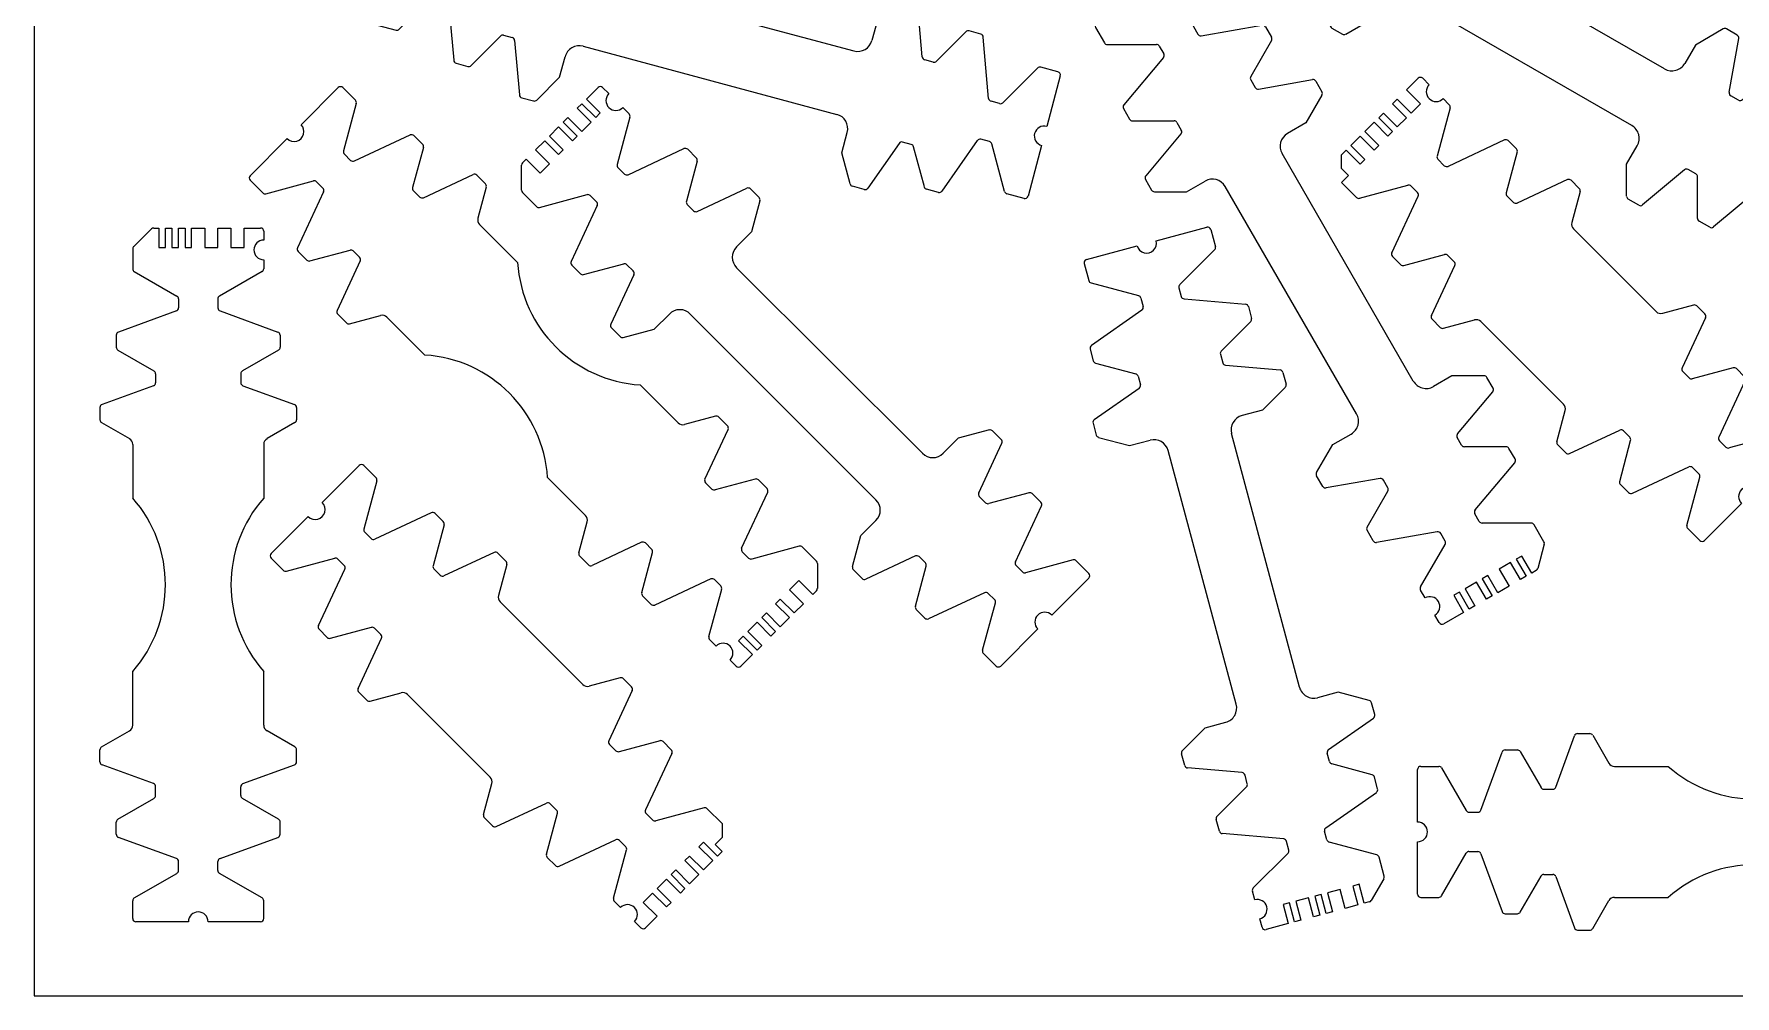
# Model space of a CAD drawing. Header units: millimetres. Extents: x 0 to 500, y 0 to 600.
# Drawn here: x 0 to 259.5, y 0 to 146.8 of the extents above; entities that cross this region are included whole.
import ezdxf

# ---------------------------------------------------------------- set-up
doc = ezdxf.new("R2010")
doc.units = ezdxf.units.MM
for name, color, linetype in [('Q3_NORMAL', 3, 'Continuous'), ('Q4_MEDIUM', 4, 'Continuous'), ('Q5_HIGH', 5, 'Continuous'), ('SHEET', 7, 'Continuous')]:
    doc.layers.add(name, color=color, linetype=linetype)

# ---------------------------------------------------------------- blocks, each defined once
blk = doc.blocks.new('NT20__090deg__i9')
at = {"layer": 'Q3_NORMAL', "color": 3}
for p, q in [((-9.85, 50.09), (-7.15, 52.8)), ((-6.79, 52.94), (-6, 52.94)), ((7, 52.94), (9.5, 52.94)), ((10, 52.44), (10, 51.1)), ((-10, 49.74), (-10, 46.73)), ((10, 48.1), (10, 46.73)), ((-3, 42.11), (-3, 40.75)), ((3, 42.11), (3, 40.75)), ((-3.33, 40.28), (-12.17, 37.06)), ((3.33, 40.28), (12.17, 37.06)), ((-12.5, 36.59), (-12.5, 34.73)), ((12.5, 36.59), (12.5, 34.73)), ((-6.83, 28.86), (-14.67, 26.01)), ((-6.5, 30.69), (-6.5, 29.33)), ((6.5, 30.69), (6.5, 29.33)), ((6.83, 28.86), (14.67, 26.01)), ((-15, 25.54), (-15, 23.68)), ((15, 25.54), (15, 23.68)), ((-15, -28.54), (-15, -26.68)), ((15, -28.54), (15, -26.68)), ((-6.83, -31.86), (-14.67, -29.01)), ((6.83, -31.86), (14.67, -29.01)), ((-6.5, -33.69), (-6.5, -32.33)), ((6.5, -33.69), (6.5, -32.33)), ((-12.5, -39.59), (-12.5, -37.73)), ((12.5, -39.59), (12.5, -37.73)), ((-3.33, -43.28), (-12.17, -40.06)), ((3.33, -43.28), (12.17, -40.06)), ((-3, -45.11), (-3, -43.75)), ((3, -45.11), (3, -43.75)), ((-10, -52.44), (-10, -49.73)), ((10, -52.44), (10, -49.73)), ((-1.5, -52.94), (-9.5, -52.94)), ((9.5, -52.94), (1.5, -52.94))]:
    blk.add_line(p, q, dxfattribs=at)
for centre, radius, start, end in [((-6.79, 52.44), 0.5, 90, 135), ((9.5, 52.44), 0.5, 0, 90), ((-9.5, 49.74), 0.5, 135, 180), ((10, 49.6), 1.5, 90, 270), ((-9.5, 46.73), 0.5, 180, 240), ((9.5, 46.73), 0.5, 300, 0), ((-3.5, 42.11), 0.5, 0, 60), ((3.5, 42.11), 0.5, 120, 180), ((-3.5, 40.75), 0.5, 290, 0), ((3.5, 40.75), 0.5, 180, 250), ((-12, 36.59), 0.5, 110, 180), ((12, 36.59), 0.5, 0, 70), ((-12, 34.73), 0.5, 180, 240), ((12, 34.73), 0.5, 300, 0), ((-7, 29.33), 0.5, 290, 0), ((-7, 30.69), 0.5, 0, 60), ((7, 30.69), 0.5, 120, 180), ((7, 29.33), 0.5, 180, 250), ((-14.5, 25.54), 0.5, 110, 180), ((14.5, 25.54), 0.5, 0, 70), ((-14.5, 23.68), 0.5, 180, 240), ((14.5, 23.68), 0.5, 300, 0), ((-14.5, -26.68), 0.5, 120, 180), ((-14.5, -28.54), 0.5, 180, 250), ((14.5, -28.54), 0.5, 290, 0), ((14.5, -26.68), 0.5, 0, 60), ((-7, -32.33), 0.5, 0, 70), ((-7, -33.69), 0.5, 300, 0), ((7, -32.33), 0.5, 110, 180), ((7, -33.69), 0.5, 180, 240), ((-12, -37.73), 0.5, 120, 180), ((12, -37.73), 0.5, 0, 60), ((-12, -39.59), 0.5, 180, 250), ((12, -39.59), 0.5, 290, 0), ((-3.5, -43.75), 0.5, 0, 70), ((3.5, -43.75), 0.5, 110, 180), ((-3.5, -45.11), 0.5, 300, 0), ((3.5, -45.11), 0.5, 180, 240), ((-9.5, -49.73), 0.5, 120, 180), ((9.5, -49.73), 0.5, 0, 60), ((0, -52.94), 1.5, 0, 180), ((-9.5, -52.44), 0.5, 180, 270), ((9.5, -52.44), 0.5, 270, 0)]:
    blk.add_arc(centre, radius, start, end, dxfattribs=at)
at = {"layer": 'Q4_MEDIUM', "color": 4}
for p, q in [((-9.75, 46.3), (-3.25, 42.55)), ((9.75, 46.3), (3.25, 42.55)), ((-12.25, 34.3), (-6.75, 31.12)), ((12.25, 34.3), (6.75, 31.12)), ((-14.75, 23.24), (-10.5, 20.79)), ((14.75, 23.24), (10.5, 20.79)), ((-10, 19.92), (-10, 11.73)), ((10, 19.92), (10, 11.73)), ((-10, -22.92), (-10, -14.73)), ((10, -22.92), (10, -14.73)), ((-14.75, -26.24), (-10.5, -23.79)), ((14.75, -26.24), (10.5, -23.79)), ((-12.25, -37.3), (-6.75, -34.12)), ((12.25, -37.3), (6.75, -34.12)), ((-9.75, -49.3), (-3.25, -45.55)), ((9.75, -49.3), (3.25, -45.55))]:
    blk.add_line(p, q, dxfattribs=at)
for centre, start, end in [((-11, 19.92), 0, 60), ((11, 19.92), 120, 180), ((-11, -22.92), 300, 0), ((11, -22.92), 180, 240)]:
    blk.add_arc(centre, 1, start, end, dxfattribs=at)
at = {"layer": 'Q5_HIGH', "color": 5}
for p, q in [((-6, 52.94), (-6, 49.94)), ((-5, 49.94), (-5, 52.94)), ((-5, 52.94), (-4, 52.94)), ((-4, 52.94), (-4, 49.94)), ((-2, 49.94), (-2, 52.94)), ((-2, 52.94), (0, 52.94)), ((0, 52.94), (0, 49.94)), ((1, 49.94), (1, 52.94)), ((1, 52.94), (3, 52.94)), ((3, 52.94), (3, 49.94)), ((5, 49.94), (5, 52.94)), ((5, 52.94), (6, 52.94)), ((6, 52.94), (6, 49.94)), ((7, 49.94), (7, 52.94)), ((-6, 49.94), (-5, 49.94)), ((-4, 49.94), (-2, 49.94)), ((0, 49.94), (1, 49.94)), ((3, 49.94), (5, 49.94)), ((6, 49.94), (7, 49.94))]:
    blk.add_line(p, q, dxfattribs=at)
for centre, start, end in [((-25, -1.5), 318.5904, 41.4096), ((25, -1.5), 138.5904, 221.4096)]:
    blk.add_arc(centre, 20, start, end, dxfattribs=at)
blk = doc.blocks.new('SHHD__045deg__i7')
at = {"layer": 'Q3_NORMAL', "color": 3}
for p, q in [((-7, 38.89), (-7, 40.39)), ((-7, 40.39), (-6, 40.39)), ((7, 40.39), (9.5, 40.39)), ((10, 39.89), (10, 38.5)), ((-10, 37.39), (-8.5, 38.89)), ((-10, 37.39), (-10, 34.18)), ((-8.5, 38.89), (-7, 38.89)), ((10, 35.5), (10, 34.18)), ((-2.9, 28.13), (-2.9, 29.51)), ((2.9, 28.13), (2.9, 29.51)), ((-12.17, 24.41), (-3.23, 27.66)), ((12.17, 24.41), (3.23, 27.66)), ((-12.5, 23.94), (-12.5, 22.18)), ((12.5, 23.94), (12.5, 22.18)), ((-14.67, 13.35), (-6.73, 16.24)), ((-6.4, 16.71), (-6.4, 18.08)), ((6.4, 16.71), (6.4, 18.08)), ((14.67, 13.35), (6.73, 16.24)), ((-15, 12.88), (-15, 11.13)), ((15, 12.88), (15, 11.13)), ((-15, -15.98), (-15, -14.23)), ((15, -15.98), (15, -14.23)), ((-14.67, -16.45), (-6.73, -19.34)), ((14.67, -16.45), (6.73, -19.34)), ((-6.4, -19.81), (-6.4, -21.18)), ((6.4, -19.81), (6.4, -21.18)), ((-12.5, -27.04), (-12.5, -25.28)), ((12.5, -27.04), (12.5, -25.28)), ((-12.17, -27.51), (-3.23, -30.76)), ((12.17, -27.51), (3.23, -30.76)), ((-2.9, -31.23), (-2.9, -32.61)), ((2.9, -31.23), (2.9, -32.61)), ((-10, -39.89), (-10, -37.28)), ((10, -39.89), (10, -37.28)), ((-9.5, -40.39), (-1.5, -40.39)), ((1.5, -40.39), (9.5, -40.39))]:
    blk.add_line(p, q, dxfattribs=at)
for centre, radius, start, end in [((9.5, 39.89), 0.5, 0, 90), ((10, 37), 1.5, 90, 270), ((-9.5, 34.18), 0.5, 180, 240), ((9.5, 34.18), 0.5, 300, 0), ((-3.4, 29.51), 0.5, 0, 60), ((3.4, 29.51), 0.5, 120, 180), ((-3.4, 28.13), 0.5, 290, 0), ((3.4, 28.13), 0.5, 180, 250), ((-12, 23.94), 0.5, 110, 180), ((12, 23.94), 0.5, 0, 70), ((-12, 22.18), 0.5, 180, 240), ((12, 22.18), 0.5, 300, 0), ((-6.9, 18.08), 0.5, 0, 60), ((6.9, 18.08), 0.5, 120, 180), ((-6.9, 16.71), 0.5, 290, 0), ((6.9, 16.71), 0.5, 180, 250), ((-14.5, 12.88), 0.5, 110, 180), ((14.5, 12.88), 0.5, 0, 70), ((-14.5, 11.13), 0.5, 180, 240), ((14.5, 11.13), 0.5, 300, 0), ((-14.5, -14.23), 0.5, 120, 180), ((14.5, -14.23), 0.5, 0, 60), ((-14.5, -15.98), 0.5, 180, 250), ((14.5, -15.98), 0.5, 290, 0), ((-6.9, -19.81), 0.5, 0, 70), ((6.9, -19.81), 0.5, 110, 180), ((-6.9, -21.18), 0.5, 300, 0), ((6.9, -21.18), 0.5, 180, 240), ((-12, -25.28), 0.5, 120, 180), ((12, -25.28), 0.5, 0, 60), ((-12, -27.04), 0.5, 180, 250), ((12, -27.04), 0.5, 290, 0), ((-3.4, -31.23), 0.5, 0, 70), ((3.4, -31.23), 0.5, 110, 180), ((-3.4, -32.61), 0.5, 300, 0), ((3.4, -32.61), 0.5, 180, 240), ((-9.5, -37.28), 0.5, 120, 180), ((0, -40.39), 1.5, 0, 180), ((9.5, -37.28), 0.5, 0, 60), ((-9.5, -39.89), 0.5, 180, 270), ((9.5, -39.89), 0.5, 270, 0)]:
    blk.add_arc(centre, radius, start, end, dxfattribs=at)
at = {"layer": 'Q4_MEDIUM', "color": 4}
for p, q in [((-10, 7.37), (-10, -10.47)), ((10, 7.37), (10, -10.47))]:
    blk.add_line(p, q, dxfattribs=at)
for centre, start, end in [((-11, 7.37), 0, 60), ((11, 7.37), 120, 180), ((-11, -10.47), 300, 0), ((11, -10.47), 180, 240)]:
    blk.add_arc(centre, 1, start, end, dxfattribs=at)
at = {"layer": 'Q5_HIGH', "color": 5}
for p, q in [((-6, 40.39), (-6, 37.39)), ((-5, 37.39), (-5, 40.39)), ((-5, 40.39), (-3, 40.39)), ((-3, 40.39), (-3, 37.39)), ((-2, 37.39), (-2, 40.39)), ((-2, 40.39), (0, 40.39)), ((0, 40.39), (0, 37.39)), ((1, 37.39), (1, 40.39)), ((1, 40.39), (2, 40.39)), ((2, 40.39), (2, 37.39)), ((4, 37.39), (4, 40.39)), ((4, 40.39), (5, 40.39)), ((5, 40.39), (5, 37.39)), ((7, 37.39), (7, 40.39)), ((-6, 37.39), (-5, 37.39)), ((-3, 37.39), (-2, 37.39)), ((0, 37.39), (1, 37.39)), ((2, 37.39), (4, 37.39)), ((5, 37.39), (7, 37.39)), ((-9.75, 33.75), (-3.15, 29.94)), ((9.75, 33.75), (3.15, 29.94)), ((-12.25, 21.75), (-6.65, 18.52)), ((12.25, 21.75), (6.65, 18.52)), ((-14.75, 10.69), (-10.5, 8.24)), ((14.75, 10.69), (10.5, 8.24)), ((-14.75, -13.79), (-10.5, -11.34)), ((14.75, -13.79), (10.5, -11.34)), ((-12.25, -24.85), (-6.65, -21.62)), ((12.25, -24.85), (6.65, -21.62)), ((-9.75, -36.85), (-3.15, -33.04)), ((9.75, -36.85), (3.15, -33.04))]:
    blk.add_line(p, q, dxfattribs=at)
blk = doc.blocks.new('NT20__000deg__i7')
at = {"layer": 'Q3_NORMAL', "color": 3}
for p, q in [((-9.85, 50.09), (-7.15, 52.8)), ((-6.79, 52.94), (-6, 52.94)), ((7, 52.94), (9.5, 52.94)), ((10, 52.44), (10, 51.1)), ((-10, 49.74), (-10, 46.73)), ((10, 48.1), (10, 46.73)), ((-3, 42.11), (-3, 40.75)), ((3, 42.11), (3, 40.75)), ((-3.33, 40.28), (-12.17, 37.06)), ((3.33, 40.28), (12.17, 37.06)), ((-12.5, 36.59), (-12.5, 34.73)), ((12.5, 36.59), (12.5, 34.73)), ((-6.83, 28.86), (-14.67, 26.01)), ((-6.5, 30.69), (-6.5, 29.33)), ((6.5, 30.69), (6.5, 29.33)), ((6.83, 28.86), (14.67, 26.01)), ((-15, 25.54), (-15, 23.68)), ((15, 25.54), (15, 23.68)), ((-15, -28.54), (-15, -26.68)), ((15, -28.54), (15, -26.68)), ((-6.83, -31.86), (-14.67, -29.01)), ((6.83, -31.86), (14.67, -29.01)), ((-6.5, -33.69), (-6.5, -32.33)), ((6.5, -33.69), (6.5, -32.33)), ((-12.5, -39.59), (-12.5, -37.73)), ((12.5, -39.59), (12.5, -37.73)), ((-3.33, -43.28), (-12.17, -40.06)), ((3.33, -43.28), (12.17, -40.06)), ((-3, -45.11), (-3, -43.75)), ((3, -45.11), (3, -43.75)), ((-10, -52.44), (-10, -49.73)), ((10, -52.44), (10, -49.73)), ((-1.5, -52.94), (-9.5, -52.94)), ((9.5, -52.94), (1.5, -52.94))]:
    blk.add_line(p, q, dxfattribs=at)
for centre, radius, start, end in [((-6.79, 52.44), 0.5, 90, 135), ((9.5, 52.44), 0.5, 0, 90), ((-9.5, 49.74), 0.5, 135, 180), ((10, 49.6), 1.5, 90, 270), ((-9.5, 46.73), 0.5, 180, 240), ((9.5, 46.73), 0.5, 300, 0), ((-3.5, 42.11), 0.5, 0, 60), ((3.5, 42.11), 0.5, 120, 180), ((-3.5, 40.75), 0.5, 290, 0), ((3.5, 40.75), 0.5, 180, 250), ((-12, 36.59), 0.5, 110, 180), ((12, 36.59), 0.5, 0, 70), ((-12, 34.73), 0.5, 180, 240), ((12, 34.73), 0.5, 300, 0), ((-7, 29.33), 0.5, 290, 0), ((-7, 30.69), 0.5, 0, 60), ((7, 30.69), 0.5, 120, 180), ((7, 29.33), 0.5, 180, 250), ((-14.5, 25.54), 0.5, 110, 180), ((14.5, 25.54), 0.5, 0, 70), ((-14.5, 23.68), 0.5, 180, 240), ((14.5, 23.68), 0.5, 300, 0), ((-14.5, -26.68), 0.5, 120, 180), ((-14.5, -28.54), 0.5, 180, 250), ((14.5, -28.54), 0.5, 290, 0), ((14.5, -26.68), 0.5, 0, 60), ((-7, -32.33), 0.5, 0, 70), ((-7, -33.69), 0.5, 300, 0), ((7, -32.33), 0.5, 110, 180), ((7, -33.69), 0.5, 180, 240), ((-12, -37.73), 0.5, 120, 180), ((12, -37.73), 0.5, 0, 60), ((-12, -39.59), 0.5, 180, 250), ((12, -39.59), 0.5, 290, 0), ((-3.5, -43.75), 0.5, 0, 70), ((3.5, -43.75), 0.5, 110, 180), ((-3.5, -45.11), 0.5, 300, 0), ((3.5, -45.11), 0.5, 180, 240), ((-9.5, -49.73), 0.5, 120, 180), ((9.5, -49.73), 0.5, 0, 60), ((0, -52.94), 1.5, 0, 180), ((-9.5, -52.44), 0.5, 180, 270), ((9.5, -52.44), 0.5, 270, 0)]:
    blk.add_arc(centre, radius, start, end, dxfattribs=at)
at = {"layer": 'Q4_MEDIUM', "color": 4}
for p, q in [((-9.75, 46.3), (-3.25, 42.55)), ((9.75, 46.3), (3.25, 42.55)), ((-12.25, 34.3), (-6.75, 31.12)), ((12.25, 34.3), (6.75, 31.12)), ((-14.75, 23.24), (-10.5, 20.79)), ((14.75, 23.24), (10.5, 20.79)), ((-10, 19.92), (-10, 11.73)), ((10, 19.92), (10, 11.73)), ((-10, -22.92), (-10, -14.73)), ((10, -22.92), (10, -14.73)), ((-14.75, -26.24), (-10.5, -23.79)), ((14.75, -26.24), (10.5, -23.79)), ((-12.25, -37.3), (-6.75, -34.12)), ((12.25, -37.3), (6.75, -34.12)), ((-9.75, -49.3), (-3.25, -45.55)), ((9.75, -49.3), (3.25, -45.55))]:
    blk.add_line(p, q, dxfattribs=at)
for centre, start, end in [((-11, 19.92), 0, 60), ((11, 19.92), 120, 180), ((-11, -22.92), 300, 0), ((11, -22.92), 180, 240)]:
    blk.add_arc(centre, 1, start, end, dxfattribs=at)
at = {"layer": 'Q5_HIGH', "color": 5}
for p, q in [((-6, 52.94), (-6, 49.94)), ((-5, 49.94), (-5, 52.94)), ((-5, 52.94), (-4, 52.94)), ((-4, 52.94), (-4, 49.94)), ((-3, 49.94), (-3, 52.94)), ((-3, 52.94), (-2, 52.94)), ((-2, 52.94), (-2, 49.94)), ((-1, 49.94), (-1, 52.94)), ((-1, 52.94), (1, 52.94)), ((1, 52.94), (1, 49.94)), ((3, 49.94), (3, 52.94)), ((3, 52.94), (5, 52.94)), ((5, 52.94), (5, 49.94)), ((7, 49.94), (7, 52.94)), ((-6, 49.94), (-5, 49.94)), ((-4, 49.94), (-3, 49.94)), ((-2, 49.94), (-1, 49.94)), ((1, 49.94), (3, 49.94)), ((5, 49.94), (7, 49.94))]:
    blk.add_line(p, q, dxfattribs=at)
for centre, start, end in [((-25, -1.5), 318.5904, 41.4096), ((25, -1.5), 138.5904, 221.4096)]:
    blk.add_arc(centre, 20, start, end, dxfattribs=at)
blk = doc.blocks.new('UT40__015deg__i9')
at = {"layer": 'Q3_NORMAL', "color": 3}
for p, q in [((-9.85, 50.09), (-7.15, 52.8)), ((-6.79, 52.94), (-6, 52.94)), ((6, 52.94), (9.5, 52.94)), ((10, 52.44), (10, 51.1)), ((-10, 49.74), (-10, 46.73)), ((10, 48.1), (10, 46.73)), ((-3, 42.11), (-3, 40.75)), ((3, 42.11), (3, 40.75)), ((-3.33, 40.28), (-12.17, 37.06)), ((3.33, 40.28), (12.17, 37.06)), ((-12.5, 36.59), (-12.5, 34.73)), ((12.5, 36.59), (12.5, 34.73)), ((-6.83, 28.86), (-14.67, 26.01)), ((-6.5, 30.69), (-6.5, 29.33)), ((6.5, 30.69), (6.5, 29.33)), ((6.83, 28.86), (14.67, 26.01)), ((-15, 25.54), (-15, 23.68)), ((15, 25.54), (15, 23.68)), ((-15, -28.54), (-15, -26.68)), ((15, -28.54), (15, -26.68)), ((-6.83, -31.86), (-14.67, -29.01)), ((6.83, -31.86), (14.67, -29.01)), ((-6.5, -33.69), (-6.5, -32.33)), ((6.5, -33.69), (6.5, -32.33)), ((-12.5, -39.59), (-12.5, -37.73)), ((12.5, -39.59), (12.5, -37.73)), ((-3.33, -43.28), (-12.17, -40.06)), ((3.33, -43.28), (12.17, -40.06)), ((-3, -45.11), (-3, -43.75)), ((3, -45.11), (3, -43.75)), ((-10, -52.44), (-10, -49.73)), ((10, -52.44), (10, -49.73)), ((-1.5, -52.94), (-9.5, -52.94)), ((9.5, -52.94), (1.5, -52.94))]:
    blk.add_line(p, q, dxfattribs=at)
for centre, radius, start, end in [((-6.79, 52.44), 0.5, 90, 135), ((9.5, 52.44), 0.5, 0, 90), ((-9.5, 49.74), 0.5, 135, 180), ((10, 49.6), 1.5, 90, 270), ((-9.5, 46.73), 0.5, 180, 240), ((9.5, 46.73), 0.5, 300, 0), ((-3.5, 42.11), 0.5, 0, 60), ((3.5, 42.11), 0.5, 120, 180), ((-3.5, 40.75), 0.5, 290, 0), ((3.5, 40.75), 0.5, 180, 250), ((-12, 36.59), 0.5, 110, 180), ((12, 36.59), 0.5, 0, 70), ((-12, 34.73), 0.5, 180, 240), ((12, 34.73), 0.5, 300, 0), ((-7, 29.33), 0.5, 290, 0), ((-7, 30.69), 0.5, 0, 60), ((7, 30.69), 0.5, 120, 180), ((7, 29.33), 0.5, 180, 250), ((-14.5, 25.54), 0.5, 110, 180), ((14.5, 25.54), 0.5, 0, 70), ((-14.5, 23.68), 0.5, 180, 240), ((14.5, 23.68), 0.5, 300, 0), ((-14.5, -26.68), 0.5, 120, 180), ((-14.5, -28.54), 0.5, 180, 250), ((14.5, -28.54), 0.5, 290, 0), ((14.5, -26.68), 0.5, 0, 60), ((-7, -32.33), 0.5, 0, 70), ((-7, -33.69), 0.5, 300, 0), ((7, -32.33), 0.5, 110, 180), ((7, -33.69), 0.5, 180, 240), ((-12, -37.73), 0.5, 120, 180), ((12, -37.73), 0.5, 0, 60), ((-12, -39.59), 0.5, 180, 250), ((12, -39.59), 0.5, 290, 0), ((-3.5, -43.75), 0.5, 0, 70), ((3.5, -43.75), 0.5, 110, 180), ((-3.5, -45.11), 0.5, 300, 0), ((3.5, -45.11), 0.5, 180, 240), ((-9.5, -49.73), 0.5, 120, 180), ((9.5, -49.73), 0.5, 0, 60), ((0, -52.94), 1.5, 0, 180), ((-9.5, -52.44), 0.5, 180, 270), ((9.5, -52.44), 0.5, 270, 0)]:
    blk.add_arc(centre, radius, start, end, dxfattribs=at)
at = {"layer": 'Q4_MEDIUM', "color": 4}
for p, q in [((-9.75, 46.3), (-3.25, 42.55)), ((9.75, 46.3), (3.25, 42.55)), ((-12.25, 34.3), (-6.75, 31.13)), ((12.25, 34.3), (6.75, 31.13)), ((-14.75, 23.24), (-10.5, 20.79)), ((-10.5, 20.79), (-7.25, 20.79)), ((10.5, 20.79), (7.25, 20.79)), ((14.75, 23.24), (10.5, 20.79)), ((-14.75, -26.24), (-10.5, -23.79)), ((-10.5, -23.79), (-7.26, -23.79)), ((10.5, -23.79), (7.26, -23.79)), ((14.75, -26.24), (10.5, -23.79)), ((-12.25, -37.3), (-6.75, -34.12)), ((12.25, -37.3), (6.75, -34.12)), ((-9.75, -49.3), (-3.25, -45.55)), ((9.75, -49.3), (3.25, -45.55))]:
    blk.add_line(p, q, dxfattribs=at)
at = {"layer": 'Q5_HIGH', "color": 5}
for p, q in [((-6, 52.94), (-6, 49.94)), ((-5, 49.94), (-5, 52.94)), ((-5, 52.94), (-3, 52.94)), ((-3, 52.94), (-3, 49.94)), ((-1, 49.94), (-1, 52.94)), ((-1, 52.94), (0, 52.94)), ((0, 52.94), (0, 49.94)), ((1, 49.94), (1, 52.94)), ((1, 52.94), (2, 52.94)), ((2, 52.94), (2, 49.94)), ((4, 49.94), (4, 52.94)), ((4, 52.94), (5, 52.94)), ((5, 52.94), (5, 49.94)), ((6, 49.94), (6, 52.94)), ((-6, 49.94), (-5, 49.94)), ((-3, 49.94), (-1, 49.94)), ((0, 49.94), (1, 49.94)), ((2, 49.94), (4, 49.94)), ((5, 49.94), (6, 49.94)), ((-5, 18.54), (-5.01, -21.54)), ((5, 18.54), (5.01, -21.54))]:
    blk.add_line(p, q, dxfattribs=at)
for centre, start, end in [((-7.25, 18.54), 359.9865, 90), ((7.25, 18.54), 90, 180.0135), ((-7.26, -21.54), 270, 359.9865), ((7.26, -21.54), 180.0135, 270)]:
    blk.add_arc(centre, 2.25, start, end, dxfattribs=at)
blk = doc.blocks.new('NT20__045deg__i8')
at = {"layer": 'Q3_NORMAL', "color": 3}
for p, q in [((-9.85, 50.09), (-7.15, 52.8)), ((-6.79, 52.94), (-6, 52.94)), ((7, 52.94), (9.5, 52.94)), ((10, 52.44), (10, 51.1)), ((-10, 49.74), (-10, 46.73)), ((10, 48.1), (10, 46.73)), ((-3, 42.11), (-3, 40.75)), ((3, 42.11), (3, 40.75)), ((-3.33, 40.28), (-12.17, 37.06)), ((3.33, 40.28), (12.17, 37.06)), ((-12.5, 36.59), (-12.5, 34.73)), ((12.5, 36.59), (12.5, 34.73)), ((-6.83, 28.86), (-14.67, 26.01)), ((-6.5, 30.69), (-6.5, 29.33)), ((6.5, 30.69), (6.5, 29.33)), ((6.83, 28.86), (14.67, 26.01)), ((-15, 25.54), (-15, 23.68)), ((15, 25.54), (15, 23.68)), ((-15, -28.54), (-15, -26.68)), ((15, -28.54), (15, -26.68)), ((-6.83, -31.86), (-14.67, -29.01)), ((6.83, -31.86), (14.67, -29.01)), ((-6.5, -33.69), (-6.5, -32.33)), ((6.5, -33.69), (6.5, -32.33)), ((-12.5, -39.59), (-12.5, -37.73)), ((12.5, -39.59), (12.5, -37.73)), ((-3.33, -43.28), (-12.17, -40.06)), ((3.33, -43.28), (12.17, -40.06)), ((-3, -45.11), (-3, -43.75)), ((3, -45.11), (3, -43.75)), ((-10, -52.44), (-10, -49.73)), ((10, -52.44), (10, -49.73)), ((-1.5, -52.94), (-9.5, -52.94)), ((9.5, -52.94), (1.5, -52.94))]:
    blk.add_line(p, q, dxfattribs=at)
for centre, radius, start, end in [((-6.79, 52.44), 0.5, 90, 135), ((9.5, 52.44), 0.5, 0, 90), ((-9.5, 49.74), 0.5, 135, 180), ((10, 49.6), 1.5, 90, 270), ((-9.5, 46.73), 0.5, 180, 240), ((9.5, 46.73), 0.5, 300, 0), ((-3.5, 42.11), 0.5, 0, 60), ((3.5, 42.11), 0.5, 120, 180), ((-3.5, 40.75), 0.5, 290, 0), ((3.5, 40.75), 0.5, 180, 250), ((-12, 36.59), 0.5, 110, 180), ((12, 36.59), 0.5, 0, 70), ((-12, 34.73), 0.5, 180, 240), ((12, 34.73), 0.5, 300, 0), ((-7, 29.33), 0.5, 290, 0), ((-7, 30.69), 0.5, 0, 60), ((7, 30.69), 0.5, 120, 180), ((7, 29.33), 0.5, 180, 250), ((-14.5, 25.54), 0.5, 110, 180), ((14.5, 25.54), 0.5, 0, 70), ((-14.5, 23.68), 0.5, 180, 240), ((14.5, 23.68), 0.5, 300, 0), ((-14.5, -26.68), 0.5, 120, 180), ((-14.5, -28.54), 0.5, 180, 250), ((14.5, -28.54), 0.5, 290, 0), ((14.5, -26.68), 0.5, 0, 60), ((-7, -32.33), 0.5, 0, 70), ((-7, -33.69), 0.5, 300, 0), ((7, -32.33), 0.5, 110, 180), ((7, -33.69), 0.5, 180, 240), ((-12, -37.73), 0.5, 120, 180), ((12, -37.73), 0.5, 0, 60), ((-12, -39.59), 0.5, 180, 250), ((12, -39.59), 0.5, 290, 0), ((-3.5, -43.75), 0.5, 0, 70), ((3.5, -43.75), 0.5, 110, 180), ((-3.5, -45.11), 0.5, 300, 0), ((3.5, -45.11), 0.5, 180, 240), ((-9.5, -49.73), 0.5, 120, 180), ((9.5, -49.73), 0.5, 0, 60), ((0, -52.94), 1.5, 0, 180), ((-9.5, -52.44), 0.5, 180, 270), ((9.5, -52.44), 0.5, 270, 0)]:
    blk.add_arc(centre, radius, start, end, dxfattribs=at)
at = {"layer": 'Q4_MEDIUM', "color": 4}
for p, q in [((-9.75, 46.3), (-3.25, 42.55)), ((9.75, 46.3), (3.25, 42.55)), ((-12.25, 34.3), (-6.75, 31.12)), ((12.25, 34.3), (6.75, 31.12)), ((-14.75, 23.24), (-10.5, 20.79)), ((14.75, 23.24), (10.5, 20.79)), ((-10, 19.92), (-10, 11.73)), ((10, 19.92), (10, 11.73)), ((-10, -22.92), (-10, -14.73)), ((10, -22.92), (10, -14.73)), ((-14.75, -26.24), (-10.5, -23.79)), ((14.75, -26.24), (10.5, -23.79)), ((-12.25, -37.3), (-6.75, -34.12)), ((12.25, -37.3), (6.75, -34.12)), ((-9.75, -49.3), (-3.25, -45.55)), ((9.75, -49.3), (3.25, -45.55))]:
    blk.add_line(p, q, dxfattribs=at)
for centre, start, end in [((-11, 19.92), 0, 60), ((11, 19.92), 120, 180), ((-11, -22.92), 300, 0), ((11, -22.92), 180, 240)]:
    blk.add_arc(centre, 1, start, end, dxfattribs=at)
at = {"layer": 'Q5_HIGH', "color": 5}
for p, q in [((-6, 52.94), (-6, 49.94)), ((-4, 49.94), (-4, 52.94)), ((-4, 52.94), (-2, 52.94)), ((-2, 52.94), (-2, 49.94)), ((-1, 49.94), (-1, 52.94)), ((-1, 52.94), (1, 52.94)), ((1, 52.94), (1, 49.94)), ((2, 49.94), (2, 52.94)), ((2, 52.94), (3, 52.94)), ((3, 52.94), (3, 49.94)), ((5, 49.94), (5, 52.94)), ((5, 52.94), (6, 52.94)), ((6, 52.94), (6, 49.94)), ((7, 49.94), (7, 52.94)), ((-6, 49.94), (-4, 49.94)), ((-2, 49.94), (-1, 49.94)), ((1, 49.94), (2, 49.94)), ((3, 49.94), (5, 49.94)), ((6, 49.94), (7, 49.94))]:
    blk.add_line(p, q, dxfattribs=at)
for centre, start, end in [((-25, -1.5), 318.5904, 41.4096), ((25, -1.5), 138.5904, 221.4096)]:
    blk.add_arc(centre, 20, start, end, dxfattribs=at)
blk = doc.blocks.new('UT40__045deg__i8')
at = {"layer": 'Q3_NORMAL', "color": 3}
for p, q in [((-9.85, 50.09), (-7.15, 52.8)), ((-6.79, 52.94), (-6, 52.94)), ((7, 52.94), (9.5, 52.94)), ((10, 52.44), (10, 51.1)), ((-10, 49.74), (-10, 46.73)), ((10, 48.1), (10, 46.73)), ((-3, 42.11), (-3, 40.75)), ((3, 42.11), (3, 40.75)), ((-3.33, 40.28), (-12.17, 37.06)), ((3.33, 40.28), (12.17, 37.06)), ((-12.5, 36.59), (-12.5, 34.73)), ((12.5, 36.59), (12.5, 34.73)), ((-6.83, 28.86), (-14.67, 26.01)), ((-6.5, 30.69), (-6.5, 29.33)), ((6.5, 30.69), (6.5, 29.33)), ((6.83, 28.86), (14.67, 26.01)), ((-15, 25.54), (-15, 23.68)), ((15, 25.54), (15, 23.68)), ((-15, -28.54), (-15, -26.68)), ((15, -28.54), (15, -26.68)), ((-6.83, -31.86), (-14.67, -29.01)), ((6.83, -31.86), (14.67, -29.01)), ((-6.5, -33.69), (-6.5, -32.33)), ((6.5, -33.69), (6.5, -32.33)), ((-12.5, -39.59), (-12.5, -37.73)), ((12.5, -39.59), (12.5, -37.73)), ((-3.33, -43.28), (-12.17, -40.06)), ((3.33, -43.28), (12.17, -40.06)), ((-3, -45.11), (-3, -43.75)), ((3, -45.11), (3, -43.75)), ((-10, -52.44), (-10, -49.73)), ((10, -52.44), (10, -49.73)), ((-1.5, -52.94), (-9.5, -52.94)), ((9.5, -52.94), (1.5, -52.94))]:
    blk.add_line(p, q, dxfattribs=at)
for centre, radius, start, end in [((-6.79, 52.44), 0.5, 90, 135), ((9.5, 52.44), 0.5, 0, 90), ((-9.5, 49.74), 0.5, 135, 180), ((10, 49.6), 1.5, 90, 270), ((-9.5, 46.73), 0.5, 180, 240), ((9.5, 46.73), 0.5, 300, 0), ((-3.5, 42.11), 0.5, 0, 60), ((3.5, 42.11), 0.5, 120, 180), ((-3.5, 40.75), 0.5, 290, 0), ((3.5, 40.75), 0.5, 180, 250), ((-12, 36.59), 0.5, 110, 180), ((12, 36.59), 0.5, 0, 70), ((-12, 34.73), 0.5, 180, 240), ((12, 34.73), 0.5, 300, 0), ((-7, 29.33), 0.5, 290, 0), ((-7, 30.69), 0.5, 0, 60), ((7, 30.69), 0.5, 120, 180), ((7, 29.33), 0.5, 180, 250), ((-14.5, 25.54), 0.5, 110, 180), ((14.5, 25.54), 0.5, 0, 70), ((-14.5, 23.68), 0.5, 180, 240), ((14.5, 23.68), 0.5, 300, 0), ((-14.5, -26.68), 0.5, 120, 180), ((-14.5, -28.54), 0.5, 180, 250), ((14.5, -28.54), 0.5, 290, 0), ((14.5, -26.68), 0.5, 0, 60), ((-7, -32.33), 0.5, 0, 70), ((-7, -33.69), 0.5, 300, 0), ((7, -32.33), 0.5, 110, 180), ((7, -33.69), 0.5, 180, 240), ((-12, -37.73), 0.5, 120, 180), ((12, -37.73), 0.5, 0, 60), ((-12, -39.59), 0.5, 180, 250), ((12, -39.59), 0.5, 290, 0), ((-3.5, -43.75), 0.5, 0, 70), ((3.5, -43.75), 0.5, 110, 180), ((-3.5, -45.11), 0.5, 300, 0), ((3.5, -45.11), 0.5, 180, 240), ((-9.5, -49.73), 0.5, 120, 180), ((9.5, -49.73), 0.5, 0, 60), ((0, -52.94), 1.5, 0, 180), ((-9.5, -52.44), 0.5, 180, 270), ((9.5, -52.44), 0.5, 270, 0)]:
    blk.add_arc(centre, radius, start, end, dxfattribs=at)
at = {"layer": 'Q4_MEDIUM', "color": 4}
for p, q in [((-9.75, 46.3), (-3.25, 42.55)), ((9.75, 46.3), (3.25, 42.55)), ((-12.25, 34.3), (-6.75, 31.13)), ((12.25, 34.3), (6.75, 31.13)), ((-14.75, 23.24), (-10.5, 20.79)), ((-10.5, 20.79), (-7.25, 20.79)), ((10.5, 20.79), (7.25, 20.79)), ((14.75, 23.24), (10.5, 20.79)), ((-14.75, -26.24), (-10.5, -23.79)), ((-10.5, -23.79), (-7.26, -23.79)), ((10.5, -23.79), (7.26, -23.79)), ((14.75, -26.24), (10.5, -23.79)), ((-12.25, -37.3), (-6.75, -34.12)), ((12.25, -37.3), (6.75, -34.12)), ((-9.75, -49.3), (-3.25, -45.55)), ((9.75, -49.3), (3.25, -45.55))]:
    blk.add_line(p, q, dxfattribs=at)
at = {"layer": 'Q5_HIGH', "color": 5}
for p, q in [((-6, 52.94), (-6, 49.94)), ((-4, 49.94), (-4, 52.94)), ((-4, 52.94), (-2, 52.94)), ((-2, 52.94), (-2, 49.94)), ((-1, 49.94), (-1, 52.94)), ((-1, 52.94), (1, 52.94)), ((1, 52.94), (1, 49.94)), ((2, 49.94), (2, 52.94)), ((2, 52.94), (3, 52.94)), ((3, 52.94), (3, 49.94)), ((5, 49.94), (5, 52.94)), ((5, 52.94), (6, 52.94)), ((6, 52.94), (6, 49.94)), ((7, 49.94), (7, 52.94)), ((-6, 49.94), (-4, 49.94)), ((-2, 49.94), (-1, 49.94)), ((1, 49.94), (2, 49.94)), ((3, 49.94), (5, 49.94)), ((6, 49.94), (7, 49.94)), ((-5, 18.54), (-5.01, -21.54)), ((5, 18.54), (5.01, -21.54))]:
    blk.add_line(p, q, dxfattribs=at)
for centre, start, end in [((-7.25, 18.54), 359.9865, 90), ((7.25, 18.54), 90, 180.0135), ((-7.26, -21.54), 270, 359.9865), ((7.26, -21.54), 180.0135, 270)]:
    blk.add_arc(centre, 2.25, start, end, dxfattribs=at)
blk = doc.blocks.new('SHLD__045deg__i7')
at = {"layer": 'Q3_NORMAL', "color": 3}
for p, q in [((-8.5, 38.89), (-7, 40.39)), ((-7, 40.39), (-6, 40.39)), ((7, 40.39), (9.5, 40.39)), ((10, 39.89), (10, 38.5)), ((-10, 37.39), (-10, 34.18)), ((-10, 37.39), (-8.5, 37.39)), ((-8.5, 37.39), (-8.5, 38.89)), ((10, 35.5), (10, 34.18)), ((-2.9, 28.13), (-2.9, 29.51)), ((2.9, 28.13), (2.9, 29.51)), ((-12.17, 24.41), (-3.23, 27.66)), ((12.17, 24.41), (3.23, 27.66)), ((-12.5, 23.94), (-12.5, 22.18)), ((12.5, 23.94), (12.5, 22.18)), ((-14.67, 13.35), (-6.73, 16.24)), ((-6.4, 16.71), (-6.4, 18.08)), ((6.4, 16.71), (6.4, 18.08)), ((14.67, 13.35), (6.73, 16.24)), ((-15, 12.88), (-15, 11.13)), ((15, 12.88), (15, 11.13)), ((-15, -15.98), (-15, -14.23)), ((15, -15.98), (15, -14.23)), ((-14.67, -16.45), (-6.73, -19.34)), ((14.67, -16.45), (6.73, -19.34)), ((-6.4, -19.81), (-6.4, -21.18)), ((6.4, -19.81), (6.4, -21.18)), ((-12.5, -27.04), (-12.5, -25.28)), ((12.5, -27.04), (12.5, -25.28)), ((-12.17, -27.51), (-3.23, -30.76)), ((12.17, -27.51), (3.23, -30.76)), ((-2.9, -31.23), (-2.9, -32.61)), ((2.9, -31.23), (2.9, -32.61)), ((-10, -39.89), (-10, -37.28)), ((10, -39.89), (10, -37.28)), ((-9.5, -40.39), (-1.5, -40.39)), ((1.5, -40.39), (9.5, -40.39))]:
    blk.add_line(p, q, dxfattribs=at)
for centre, radius, start, end in [((9.5, 39.89), 0.5, 0, 90), ((10, 37), 1.5, 90, 270), ((-9.5, 34.18), 0.5, 180, 240), ((9.5, 34.18), 0.5, 300, 0), ((-3.4, 29.51), 0.5, 0, 60), ((3.4, 29.51), 0.5, 120, 180), ((-3.4, 28.13), 0.5, 290, 0), ((3.4, 28.13), 0.5, 180, 250), ((-12, 23.94), 0.5, 110, 180), ((12, 23.94), 0.5, 0, 70), ((-12, 22.18), 0.5, 180, 240), ((12, 22.18), 0.5, 300, 0), ((-6.9, 18.08), 0.5, 0, 60), ((6.9, 18.08), 0.5, 120, 180), ((-6.9, 16.71), 0.5, 290, 0), ((6.9, 16.71), 0.5, 180, 250), ((-14.5, 12.88), 0.5, 110, 180), ((14.5, 12.88), 0.5, 0, 70), ((-14.5, 11.13), 0.5, 180, 240), ((14.5, 11.13), 0.5, 300, 0), ((-14.5, -14.23), 0.5, 120, 180), ((14.5, -14.23), 0.5, 0, 60), ((-14.5, -15.98), 0.5, 180, 250), ((14.5, -15.98), 0.5, 290, 0), ((-6.9, -19.81), 0.5, 0, 70), ((6.9, -19.81), 0.5, 110, 180), ((-6.9, -21.18), 0.5, 300, 0), ((6.9, -21.18), 0.5, 180, 240), ((-12, -25.28), 0.5, 120, 180), ((12, -25.28), 0.5, 0, 60), ((-12, -27.04), 0.5, 180, 250), ((12, -27.04), 0.5, 290, 0), ((-3.4, -31.23), 0.5, 0, 70), ((3.4, -31.23), 0.5, 110, 180), ((-3.4, -32.61), 0.5, 300, 0), ((3.4, -32.61), 0.5, 180, 240), ((-9.5, -37.28), 0.5, 120, 180), ((0, -40.39), 1.5, 0, 180), ((9.5, -37.28), 0.5, 0, 60), ((-9.5, -39.89), 0.5, 180, 270), ((9.5, -39.89), 0.5, 270, 0)]:
    blk.add_arc(centre, radius, start, end, dxfattribs=at)
at = {"layer": 'Q4_MEDIUM', "color": 4}
for p, q in [((-10, 7.37), (-10, -10.47)), ((10, 7.37), (10, -10.47))]:
    blk.add_line(p, q, dxfattribs=at)
for centre, start, end in [((-11, 7.37), 0, 60), ((11, 7.37), 120, 180), ((-11, -10.47), 300, 0), ((11, -10.47), 180, 240)]:
    blk.add_arc(centre, 1, start, end, dxfattribs=at)
at = {"layer": 'Q5_HIGH', "color": 5}
for p, q in [((-6, 40.39), (-6, 37.39)), ((-5, 37.39), (-5, 40.39)), ((-5, 40.39), (-3, 40.39)), ((-3, 40.39), (-3, 37.39)), ((-2, 37.39), (-2, 40.39)), ((-2, 40.39), (0, 40.39)), ((0, 40.39), (0, 37.39)), ((1, 37.39), (1, 40.39)), ((1, 40.39), (2, 40.39)), ((2, 40.39), (2, 37.39)), ((4, 37.39), (4, 40.39)), ((4, 40.39), (5, 40.39)), ((5, 40.39), (5, 37.39)), ((7, 37.39), (7, 40.39)), ((-6, 37.39), (-5, 37.39)), ((-3, 37.39), (-2, 37.39)), ((0, 37.39), (1, 37.39)), ((2, 37.39), (4, 37.39)), ((5, 37.39), (7, 37.39)), ((-9.75, 33.75), (-3.15, 29.94)), ((9.75, 33.75), (3.15, 29.94)), ((-12.25, 21.75), (-6.65, 18.52)), ((12.25, 21.75), (6.65, 18.52)), ((-14.75, 10.69), (-10.5, 8.24)), ((14.75, 10.69), (10.5, 8.24)), ((-14.75, -13.79), (-10.5, -11.34)), ((14.75, -13.79), (10.5, -11.34)), ((-12.25, -24.85), (-6.65, -21.62)), ((12.25, -24.85), (6.65, -21.62)), ((-9.75, -36.85), (-3.15, -33.04)), ((9.75, -36.85), (3.15, -33.04))]:
    blk.add_line(p, q, dxfattribs=at)
blk = doc.blocks.new('UT40__030deg__i9')
at = {"layer": 'Q3_NORMAL', "color": 3}
for p, q in [((-9.85, 50.09), (-7.15, 52.8)), ((-6.79, 52.94), (-6, 52.94)), ((6, 52.94), (9.5, 52.94)), ((10, 52.44), (10, 51.1)), ((-10, 49.74), (-10, 46.73)), ((10, 48.1), (10, 46.73)), ((-3, 42.11), (-3, 40.75)), ((3, 42.11), (3, 40.75)), ((-3.33, 40.28), (-12.17, 37.06)), ((3.33, 40.28), (12.17, 37.06)), ((-12.5, 36.59), (-12.5, 34.73)), ((12.5, 36.59), (12.5, 34.73)), ((-6.83, 28.86), (-14.67, 26.01)), ((-6.5, 30.69), (-6.5, 29.33)), ((6.5, 30.69), (6.5, 29.33)), ((6.83, 28.86), (14.67, 26.01)), ((-15, 25.54), (-15, 23.68)), ((15, 25.54), (15, 23.68)), ((-15, -28.54), (-15, -26.68)), ((15, -28.54), (15, -26.68)), ((-6.83, -31.86), (-14.67, -29.01)), ((6.83, -31.86), (14.67, -29.01)), ((-6.5, -33.69), (-6.5, -32.33)), ((6.5, -33.69), (6.5, -32.33)), ((-12.5, -39.59), (-12.5, -37.73)), ((12.5, -39.59), (12.5, -37.73)), ((-3.33, -43.28), (-12.17, -40.06)), ((3.33, -43.28), (12.17, -40.06)), ((-3, -45.11), (-3, -43.75)), ((3, -45.11), (3, -43.75)), ((-10, -52.44), (-10, -49.73)), ((10, -52.44), (10, -49.73)), ((-1.5, -52.94), (-9.5, -52.94)), ((9.5, -52.94), (1.5, -52.94))]:
    blk.add_line(p, q, dxfattribs=at)
for centre, radius, start, end in [((-6.79, 52.44), 0.5, 90, 135), ((9.5, 52.44), 0.5, 0, 90), ((-9.5, 49.74), 0.5, 135, 180), ((10, 49.6), 1.5, 90, 270), ((-9.5, 46.73), 0.5, 180, 240), ((9.5, 46.73), 0.5, 300, 0), ((-3.5, 42.11), 0.5, 0, 60), ((3.5, 42.11), 0.5, 120, 180), ((-3.5, 40.75), 0.5, 290, 0), ((3.5, 40.75), 0.5, 180, 250), ((-12, 36.59), 0.5, 110, 180), ((12, 36.59), 0.5, 0, 70), ((-12, 34.73), 0.5, 180, 240), ((12, 34.73), 0.5, 300, 0), ((-7, 29.33), 0.5, 290, 0), ((-7, 30.69), 0.5, 0, 60), ((7, 30.69), 0.5, 120, 180), ((7, 29.33), 0.5, 180, 250), ((-14.5, 25.54), 0.5, 110, 180), ((14.5, 25.54), 0.5, 0, 70), ((-14.5, 23.68), 0.5, 180, 240), ((14.5, 23.68), 0.5, 300, 0), ((-14.5, -26.68), 0.5, 120, 180), ((-14.5, -28.54), 0.5, 180, 250), ((14.5, -28.54), 0.5, 290, 0), ((14.5, -26.68), 0.5, 0, 60), ((-7, -32.33), 0.5, 0, 70), ((-7, -33.69), 0.5, 300, 0), ((7, -32.33), 0.5, 110, 180), ((7, -33.69), 0.5, 180, 240), ((-12, -37.73), 0.5, 120, 180), ((12, -37.73), 0.5, 0, 60), ((-12, -39.59), 0.5, 180, 250), ((12, -39.59), 0.5, 290, 0), ((-3.5, -43.75), 0.5, 0, 70), ((3.5, -43.75), 0.5, 110, 180), ((-3.5, -45.11), 0.5, 300, 0), ((3.5, -45.11), 0.5, 180, 240), ((-9.5, -49.73), 0.5, 120, 180), ((9.5, -49.73), 0.5, 0, 60), ((0, -52.94), 1.5, 0, 180), ((-9.5, -52.44), 0.5, 180, 270), ((9.5, -52.44), 0.5, 270, 0)]:
    blk.add_arc(centre, radius, start, end, dxfattribs=at)
at = {"layer": 'Q4_MEDIUM', "color": 4}
for p, q in [((-9.75, 46.3), (-3.25, 42.55)), ((9.75, 46.3), (3.25, 42.55)), ((-12.25, 34.3), (-6.75, 31.13)), ((12.25, 34.3), (6.75, 31.13)), ((-14.75, 23.24), (-10.5, 20.79)), ((-10.5, 20.79), (-7.25, 20.79)), ((10.5, 20.79), (7.25, 20.79)), ((14.75, 23.24), (10.5, 20.79)), ((-14.75, -26.24), (-10.5, -23.79)), ((-10.5, -23.79), (-7.26, -23.79)), ((10.5, -23.79), (7.26, -23.79)), ((14.75, -26.24), (10.5, -23.79)), ((-12.25, -37.3), (-6.75, -34.12)), ((12.25, -37.3), (6.75, -34.12)), ((-9.75, -49.3), (-3.25, -45.55)), ((9.75, -49.3), (3.25, -45.55))]:
    blk.add_line(p, q, dxfattribs=at)
at = {"layer": 'Q5_HIGH', "color": 5}
for p, q in [((-6, 52.94), (-6, 49.94)), ((-5, 49.94), (-5, 52.94)), ((-5, 52.94), (-4, 52.94)), ((-4, 52.94), (-4, 49.94)), ((-2, 49.94), (-2, 52.94)), ((-2, 52.94), (0, 52.94)), ((0, 52.94), (0, 49.94)), ((1, 49.94), (1, 52.94)), ((1, 52.94), (2, 52.94)), ((2, 52.94), (2, 49.94)), ((4, 49.94), (4, 52.94)), ((4, 52.94), (5, 52.94)), ((5, 52.94), (5, 49.94)), ((6, 49.94), (6, 52.94)), ((-6, 49.94), (-5, 49.94)), ((-4, 49.94), (-2, 49.94)), ((0, 49.94), (1, 49.94)), ((2, 49.94), (4, 49.94)), ((5, 49.94), (6, 49.94)), ((-5, 18.54), (-5.01, -21.54)), ((5, 18.54), (5.01, -21.54))]:
    blk.add_line(p, q, dxfattribs=at)
for centre, start, end in [((-7.25, 18.54), 359.9865, 90), ((7.25, 18.54), 90, 180.0135), ((-7.26, -21.54), 270, 359.9865), ((7.26, -21.54), 180.0135, 270)]:
    blk.add_arc(centre, 2.25, start, end, dxfattribs=at)
blk = doc.blocks.new('UT40__075deg__i8')
at = {"layer": 'Q3_NORMAL', "color": 3}
for p, q in [((-9.85, 50.09), (-7.15, 52.8)), ((-6.79, 52.94), (-6, 52.94)), ((7, 52.94), (9.5, 52.94)), ((10, 52.44), (10, 51.1)), ((-10, 49.74), (-10, 46.73)), ((10, 48.1), (10, 46.73)), ((-3, 42.11), (-3, 40.75)), ((3, 42.11), (3, 40.75)), ((-3.33, 40.28), (-12.17, 37.06)), ((3.33, 40.28), (12.17, 37.06)), ((-12.5, 36.59), (-12.5, 34.73)), ((12.5, 36.59), (12.5, 34.73)), ((-6.83, 28.86), (-14.67, 26.01)), ((-6.5, 30.69), (-6.5, 29.33)), ((6.5, 30.69), (6.5, 29.33)), ((6.83, 28.86), (14.67, 26.01)), ((-15, 25.54), (-15, 23.68)), ((15, 25.54), (15, 23.68)), ((-15, -28.54), (-15, -26.68)), ((15, -28.54), (15, -26.68)), ((-6.83, -31.86), (-14.67, -29.01)), ((6.83, -31.86), (14.67, -29.01)), ((-6.5, -33.69), (-6.5, -32.33)), ((6.5, -33.69), (6.5, -32.33)), ((-12.5, -39.59), (-12.5, -37.73)), ((12.5, -39.59), (12.5, -37.73)), ((-3.33, -43.28), (-12.17, -40.06)), ((3.33, -43.28), (12.17, -40.06)), ((-3, -45.11), (-3, -43.75)), ((3, -45.11), (3, -43.75)), ((-10, -52.44), (-10, -49.73)), ((10, -52.44), (10, -49.73)), ((-1.5, -52.94), (-9.5, -52.94)), ((9.5, -52.94), (1.5, -52.94))]:
    blk.add_line(p, q, dxfattribs=at)
for centre, radius, start, end in [((-6.79, 52.44), 0.5, 90, 135), ((9.5, 52.44), 0.5, 0, 90), ((-9.5, 49.74), 0.5, 135, 180), ((10, 49.6), 1.5, 90, 270), ((-9.5, 46.73), 0.5, 180, 240), ((9.5, 46.73), 0.5, 300, 0), ((-3.5, 42.11), 0.5, 0, 60), ((3.5, 42.11), 0.5, 120, 180), ((-3.5, 40.75), 0.5, 290, 0), ((3.5, 40.75), 0.5, 180, 250), ((-12, 36.59), 0.5, 110, 180), ((12, 36.59), 0.5, 0, 70), ((-12, 34.73), 0.5, 180, 240), ((12, 34.73), 0.5, 300, 0), ((-7, 29.33), 0.5, 290, 0), ((-7, 30.69), 0.5, 0, 60), ((7, 30.69), 0.5, 120, 180), ((7, 29.33), 0.5, 180, 250), ((-14.5, 25.54), 0.5, 110, 180), ((14.5, 25.54), 0.5, 0, 70), ((-14.5, 23.68), 0.5, 180, 240), ((14.5, 23.68), 0.5, 300, 0), ((-14.5, -26.68), 0.5, 120, 180), ((-14.5, -28.54), 0.5, 180, 250), ((14.5, -28.54), 0.5, 290, 0), ((14.5, -26.68), 0.5, 0, 60), ((-7, -32.33), 0.5, 0, 70), ((-7, -33.69), 0.5, 300, 0), ((7, -32.33), 0.5, 110, 180), ((7, -33.69), 0.5, 180, 240), ((-12, -37.73), 0.5, 120, 180), ((12, -37.73), 0.5, 0, 60), ((-12, -39.59), 0.5, 180, 250), ((12, -39.59), 0.5, 290, 0), ((-3.5, -43.75), 0.5, 0, 70), ((3.5, -43.75), 0.5, 110, 180), ((-3.5, -45.11), 0.5, 300, 0), ((3.5, -45.11), 0.5, 180, 240), ((-9.5, -49.73), 0.5, 120, 180), ((9.5, -49.73), 0.5, 0, 60), ((0, -52.94), 1.5, 0, 180), ((-9.5, -52.44), 0.5, 180, 270), ((9.5, -52.44), 0.5, 270, 0)]:
    blk.add_arc(centre, radius, start, end, dxfattribs=at)
at = {"layer": 'Q4_MEDIUM', "color": 4}
for p, q in [((-9.75, 46.3), (-3.25, 42.55)), ((9.75, 46.3), (3.25, 42.55)), ((-12.25, 34.3), (-6.75, 31.13)), ((12.25, 34.3), (6.75, 31.13)), ((-14.75, 23.24), (-10.5, 20.79)), ((-10.5, 20.79), (-7.25, 20.79)), ((10.5, 20.79), (7.25, 20.79)), ((14.75, 23.24), (10.5, 20.79)), ((-14.75, -26.24), (-10.5, -23.79)), ((-10.5, -23.79), (-7.26, -23.79)), ((10.5, -23.79), (7.26, -23.79)), ((14.75, -26.24), (10.5, -23.79)), ((-12.25, -37.3), (-6.75, -34.12)), ((12.25, -37.3), (6.75, -34.12)), ((-9.75, -49.3), (-3.25, -45.55)), ((9.75, -49.3), (3.25, -45.55))]:
    blk.add_line(p, q, dxfattribs=at)
at = {"layer": 'Q5_HIGH', "color": 5}
for p, q in [((-6, 52.94), (-6, 49.94)), ((-4, 49.94), (-4, 52.94)), ((-4, 52.94), (-2, 52.94)), ((-2, 52.94), (-2, 49.94)), ((-1, 49.94), (-1, 52.94)), ((-1, 52.94), (0, 52.94)), ((0, 52.94), (0, 49.94)), ((1, 49.94), (1, 52.94)), ((1, 52.94), (3, 52.94)), ((3, 52.94), (3, 49.94)), ((5, 49.94), (5, 52.94)), ((5, 52.94), (6, 52.94)), ((6, 52.94), (6, 49.94)), ((7, 49.94), (7, 52.94)), ((-6, 49.94), (-4, 49.94)), ((-2, 49.94), (-1, 49.94)), ((0, 49.94), (1, 49.94)), ((3, 49.94), (5, 49.94)), ((6, 49.94), (7, 49.94)), ((-5, 18.54), (-5.01, -21.54)), ((5, 18.54), (5.01, -21.54))]:
    blk.add_line(p, q, dxfattribs=at)
for centre, start, end in [((-7.25, 18.54), 359.9865, 90), ((7.25, 18.54), 90, 180.0135), ((-7.26, -21.54), 270, 359.9865), ((7.26, -21.54), 180.0135, 270)]:
    blk.add_arc(centre, 2.25, start, end, dxfattribs=at)
blk = doc.blocks.new('UT40__060deg__i8')
at = {"layer": 'Q3_NORMAL', "color": 3}
for p, q in [((-9.85, 50.09), (-7.15, 52.8)), ((-6.79, 52.94), (-6, 52.94)), ((6, 52.94), (9.5, 52.94)), ((10, 52.44), (10, 51.1)), ((-10, 49.74), (-10, 46.73)), ((10, 48.1), (10, 46.73)), ((-3, 42.11), (-3, 40.75)), ((3, 42.11), (3, 40.75)), ((-3.33, 40.28), (-12.17, 37.06)), ((3.33, 40.28), (12.17, 37.06)), ((-12.5, 36.59), (-12.5, 34.73)), ((12.5, 36.59), (12.5, 34.73)), ((-6.83, 28.86), (-14.67, 26.01)), ((-6.5, 30.69), (-6.5, 29.33)), ((6.5, 30.69), (6.5, 29.33)), ((6.83, 28.86), (14.67, 26.01)), ((-15, 25.54), (-15, 23.68)), ((15, 25.54), (15, 23.68)), ((-15, -28.54), (-15, -26.68)), ((15, -28.54), (15, -26.68)), ((-6.83, -31.86), (-14.67, -29.01)), ((6.83, -31.86), (14.67, -29.01)), ((-6.5, -33.69), (-6.5, -32.33)), ((6.5, -33.69), (6.5, -32.33)), ((-12.5, -39.59), (-12.5, -37.73)), ((12.5, -39.59), (12.5, -37.73)), ((-3.33, -43.28), (-12.17, -40.06)), ((3.33, -43.28), (12.17, -40.06)), ((-3, -45.11), (-3, -43.75)), ((3, -45.11), (3, -43.75)), ((-10, -52.44), (-10, -49.73)), ((10, -52.44), (10, -49.73)), ((-1.5, -52.94), (-9.5, -52.94)), ((9.5, -52.94), (1.5, -52.94))]:
    blk.add_line(p, q, dxfattribs=at)
for centre, radius, start, end in [((-6.79, 52.44), 0.5, 90, 135), ((9.5, 52.44), 0.5, 0, 90), ((-9.5, 49.74), 0.5, 135, 180), ((10, 49.6), 1.5, 90, 270), ((-9.5, 46.73), 0.5, 180, 240), ((9.5, 46.73), 0.5, 300, 0), ((-3.5, 42.11), 0.5, 0, 60), ((3.5, 42.11), 0.5, 120, 180), ((-3.5, 40.75), 0.5, 290, 0), ((3.5, 40.75), 0.5, 180, 250), ((-12, 36.59), 0.5, 110, 180), ((12, 36.59), 0.5, 0, 70), ((-12, 34.73), 0.5, 180, 240), ((12, 34.73), 0.5, 300, 0), ((-7, 29.33), 0.5, 290, 0), ((-7, 30.69), 0.5, 0, 60), ((7, 30.69), 0.5, 120, 180), ((7, 29.33), 0.5, 180, 250), ((-14.5, 25.54), 0.5, 110, 180), ((14.5, 25.54), 0.5, 0, 70), ((-14.5, 23.68), 0.5, 180, 240), ((14.5, 23.68), 0.5, 300, 0), ((-14.5, -26.68), 0.5, 120, 180), ((-14.5, -28.54), 0.5, 180, 250), ((14.5, -28.54), 0.5, 290, 0), ((14.5, -26.68), 0.5, 0, 60), ((-7, -32.33), 0.5, 0, 70), ((-7, -33.69), 0.5, 300, 0), ((7, -32.33), 0.5, 110, 180), ((7, -33.69), 0.5, 180, 240), ((-12, -37.73), 0.5, 120, 180), ((12, -37.73), 0.5, 0, 60), ((-12, -39.59), 0.5, 180, 250), ((12, -39.59), 0.5, 290, 0), ((-3.5, -43.75), 0.5, 0, 70), ((3.5, -43.75), 0.5, 110, 180), ((-3.5, -45.11), 0.5, 300, 0), ((3.5, -45.11), 0.5, 180, 240), ((-9.5, -49.73), 0.5, 120, 180), ((9.5, -49.73), 0.5, 0, 60), ((0, -52.94), 1.5, 0, 180), ((-9.5, -52.44), 0.5, 180, 270), ((9.5, -52.44), 0.5, 270, 0)]:
    blk.add_arc(centre, radius, start, end, dxfattribs=at)
at = {"layer": 'Q4_MEDIUM', "color": 4}
for p, q in [((-9.75, 46.3), (-3.25, 42.55)), ((9.75, 46.3), (3.25, 42.55)), ((-12.25, 34.3), (-6.75, 31.13)), ((12.25, 34.3), (6.75, 31.13)), ((-14.75, 23.24), (-10.5, 20.79)), ((-10.5, 20.79), (-7.25, 20.79)), ((10.5, 20.79), (7.25, 20.79)), ((14.75, 23.24), (10.5, 20.79)), ((-14.75, -26.24), (-10.5, -23.79)), ((-10.5, -23.79), (-7.26, -23.79)), ((10.5, -23.79), (7.26, -23.79)), ((14.75, -26.24), (10.5, -23.79)), ((-12.25, -37.3), (-6.75, -34.12)), ((12.25, -37.3), (6.75, -34.12)), ((-9.75, -49.3), (-3.25, -45.55)), ((9.75, -49.3), (3.25, -45.55))]:
    blk.add_line(p, q, dxfattribs=at)
at = {"layer": 'Q5_HIGH', "color": 5}
for p, q in [((-6, 52.94), (-6, 49.94)), ((-4, 49.94), (-4, 52.94)), ((-4, 52.94), (-3, 52.94)), ((-3, 52.94), (-3, 49.94)), ((-2, 49.94), (-2, 52.94)), ((-2, 52.94), (-1, 52.94)), ((-1, 52.94), (-1, 49.94)), ((0, 49.94), (0, 52.94)), ((0, 52.94), (2, 52.94)), ((2, 52.94), (2, 49.94)), ((4, 49.94), (4, 52.94)), ((4, 52.94), (5, 52.94)), ((5, 52.94), (5, 49.94)), ((6, 49.94), (6, 52.94)), ((-6, 49.94), (-4, 49.94)), ((-3, 49.94), (-2, 49.94)), ((-1, 49.94), (0, 49.94)), ((2, 49.94), (4, 49.94)), ((5, 49.94), (6, 49.94)), ((-5, 18.54), (-5.01, -21.54)), ((5, 18.54), (5.01, -21.54))]:
    blk.add_line(p, q, dxfattribs=at)
for centre, start, end in [((-7.25, 18.54), 359.9865, 90), ((7.25, 18.54), 90, 180.0135), ((-7.26, -21.54), 270, 359.9865), ((7.26, -21.54), 180.0135, 270)]:
    blk.add_arc(centre, 2.25, start, end, dxfattribs=at)

msp = doc.modelspace()

# ---------------------------------------------------------------- linework, layer by layer
at = {"layer": 'SHEET', "color": 7}
for p, q in [((0, 600), (0, 0)), ((0, 0), (500, 0))]:
    msp.add_line(p, q, dxfattribs=at)

# ---------------------------------------------------------------- block references
for name, p, rotation in [('UT40__060deg__i8', (230.21, 146.44), 240), ('UT40__075deg__i8', (102.97, 144.97), 75), ('UT40__030deg__i9', (196.83, 107.4), 210), ('SHLD__045deg__i7', (233, 104.78), 45), ('NT20__045deg__i8', (77.12, 94.48), 225), ('UT40__045deg__i8', (116.76, 94.51), 45), ('UT40__015deg__i9', (183.44, 63.73), 195), ('SHHD__045deg__i7', (71.46, 45.68), 225), ('NT20__090deg__i9', (264.03, 25.05), 270)]:
    msp.add_blockref(name, p, dxfattribs=dict(rotation=rotation))
msp.add_blockref('NT20__000deg__i7', (25.05, 64.27))

doc.saveas('drawing.dxf')
